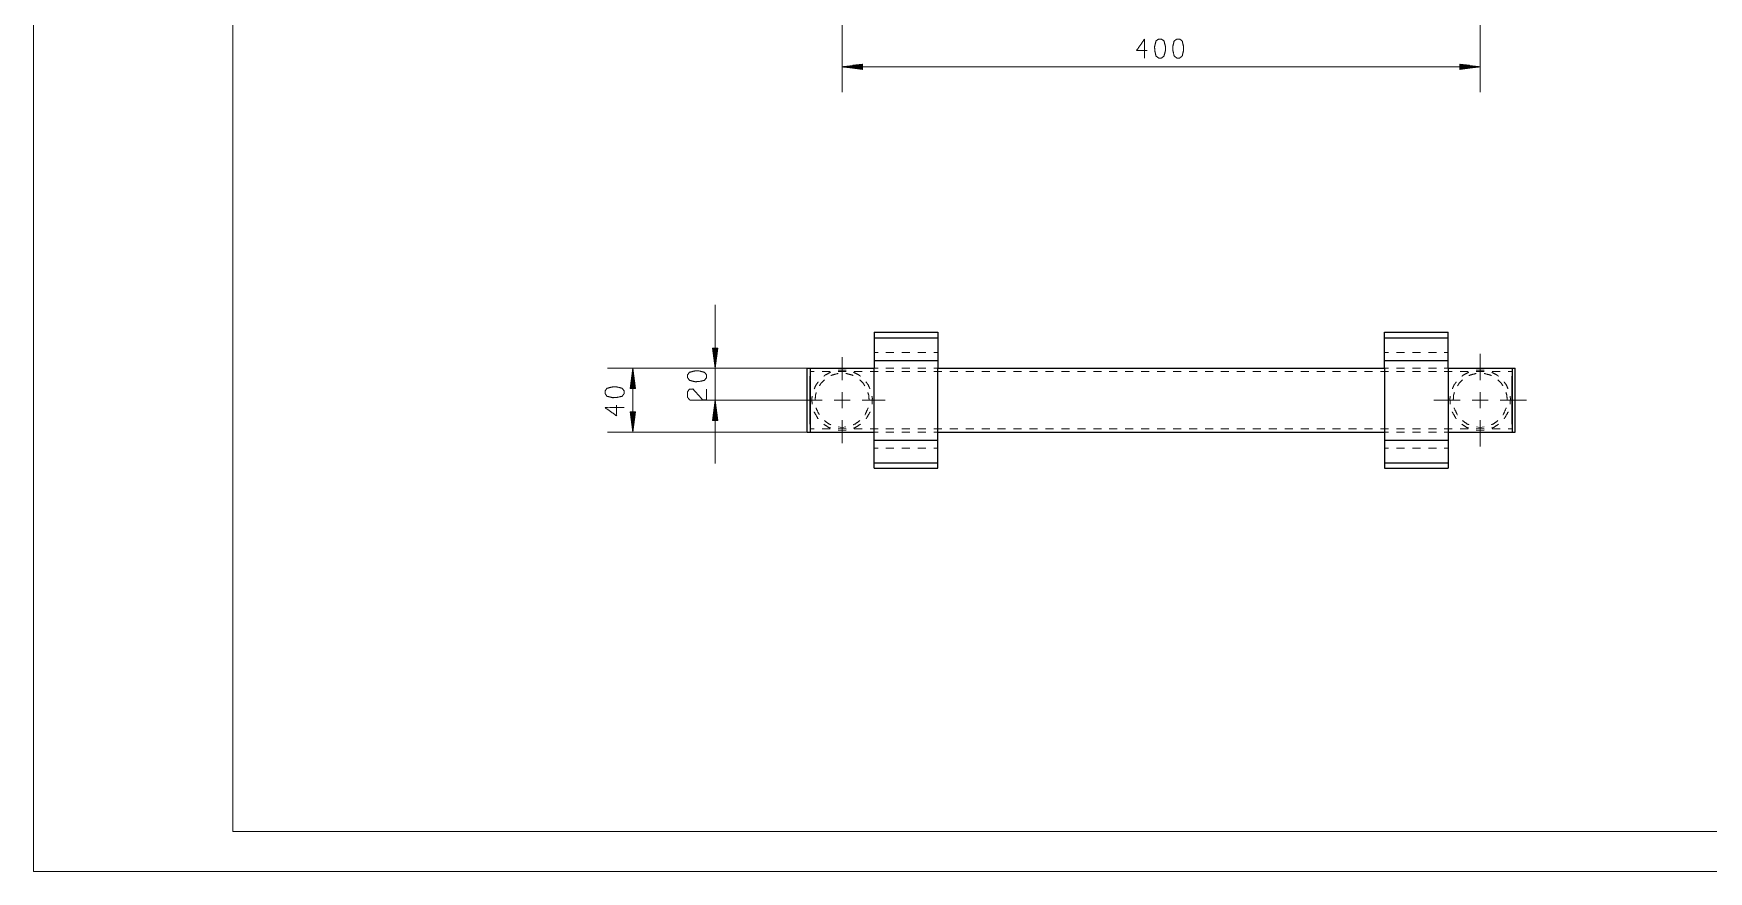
# Model space of a CAD drawing. Header units: millimetres. Extents: x 0 to 420, y 0 to 297.
# Drawn here: x 0 to 210, y 0 to 105 of the extents above; entities that cross this region are included whole.
import ezdxf

# ---------------------------------------------------------------- set-up
doc = ezdxf.new("R2010")
doc.units = ezdxf.units.MM
doc.layers.add('101', color=7, linetype='Continuous', true_color=0xffffff)

msp = doc.modelspace()

# ---------------------------------------------------------------- linework, layer by layer
at = {"layer": '101', "color": 133, "linetype": 'Continuous', "lineweight": 18}
for p, q in [((0, 297), (0, 0)), ((25, 292), (25, 5)), ((25, 5), (415, 5)), ((0, 0), (420, 0))]:
    msp.add_line(p, q, dxfattribs=at)
at = {"layer": '101', "color": 22, "linetype": 'Continuous', "lineweight": 18}
for p, q in [((101.38, 113.96), (101.38, 97.69)), ((181.38, 113.96), (181.38, 97.69)), ((103.92, 101.2), (101.38, 100.87)), ((101.38, 100.87), (103.92, 100.53)), ((101.38, 100.87), (181.38, 100.87)), ((103.92, 100.89), (101.57, 100.89)), ((103.92, 100.84), (101.57, 100.84)), ((103.92, 100.94), (101.96, 100.94)), ((103.92, 101), (102.34, 101)), ((103.92, 101.05), (102.73, 101.05)), ((103.92, 101.1), (103.11, 101.1)), ((103.92, 101.15), (103.5, 101.15)), ((103.92, 101.2), (103.88, 101.2)), ((103.92, 101.2), (103.88, 101.2)), ((103.92, 100.53), (103.92, 101.2)), ((178.84, 101.2), (178.87, 101.2)), ((178.84, 101.2), (178.87, 101.2)), ((178.84, 101.2), (178.84, 100.53)), ((181.38, 100.87), (178.84, 101.2)), ((178.84, 101.15), (179.25, 101.15)), ((178.84, 101.1), (179.64, 101.1)), ((178.84, 101.05), (180.03, 101.05)), ((178.84, 101), (180.41, 101)), ((178.84, 100.94), (180.8, 100.94)), ((178.84, 100.89), (181.18, 100.89)), ((178.84, 100.53), (181.38, 100.87)), ((178.84, 100.84), (181.18, 100.84)), ((103.92, 100.79), (101.96, 100.79)), ((103.92, 100.74), (102.34, 100.74)), ((103.92, 100.69), (102.73, 100.69)), ((103.92, 100.64), (103.11, 100.64)), ((103.92, 100.59), (103.5, 100.59)), ((103.92, 100.54), (103.88, 100.54)), ((103.92, 100.54), (103.88, 100.54)), ((178.84, 100.79), (180.8, 100.79)), ((178.84, 100.74), (180.41, 100.74)), ((178.84, 100.69), (180.03, 100.69)), ((178.84, 100.64), (179.64, 100.64)), ((178.84, 100.59), (179.25, 100.59)), ((178.84, 100.54), (178.87, 100.54)), ((178.84, 100.54), (178.87, 100.54)), ((85.47, 71.01), (85.47, 51.13)), ((85.14, 65.61), (85.47, 63.07)), ((85.8, 65.61), (85.14, 65.61)), ((85.14, 65.61), (85.14, 65.58)), ((85.14, 65.61), (85.14, 65.58)), ((85.19, 65.61), (85.19, 65.19)), ((85.24, 65.61), (85.24, 64.81)), ((85.29, 65.61), (85.29, 64.42)), ((85.34, 65.61), (85.34, 64.04)), ((85.39, 65.61), (85.39, 63.65)), ((85.45, 65.61), (85.45, 63.26)), ((85.47, 63.07), (85.8, 65.61)), ((85.5, 65.61), (85.5, 63.26)), ((85.55, 65.61), (85.55, 63.65)), ((85.6, 65.61), (85.6, 64.04)), ((85.65, 65.61), (85.65, 64.42)), ((85.7, 65.61), (85.7, 64.81)), ((85.75, 65.61), (85.75, 65.19)), ((85.8, 65.61), (85.8, 65.58)), ((85.8, 65.61), (85.8, 65.58)), ((96.98, 63.07), (71.96, 63.07)), ((75.14, 63.07), (74.8, 60.53)), ((75.14, 55.07), (75.14, 63.07)), ((75.47, 60.53), (75.14, 63.07)), ((97.38, 63.07), (82.3, 63.07)), ((74.86, 60.53), (74.86, 60.95)), ((74.91, 60.53), (74.91, 61.33)), ((74.96, 60.53), (74.96, 61.72)), ((75.01, 60.53), (75.01, 62.11)), ((75.06, 60.53), (75.06, 62.49)), ((75.11, 60.53), (75.11, 62.88)), ((75.16, 60.53), (75.16, 62.88)), ((75.22, 60.53), (75.22, 62.49)), ((75.27, 60.53), (75.27, 62.11)), ((75.32, 60.53), (75.32, 61.72)), ((75.37, 60.53), (75.37, 61.33)), ((75.42, 60.53), (75.42, 60.95)), ((74.8, 60.53), (75.47, 60.53)), ((74.81, 60.53), (74.81, 60.56)), ((74.81, 60.53), (74.81, 60.56)), ((75.47, 60.53), (75.47, 60.56)), ((75.47, 60.53), (75.47, 60.56)), ((95.98, 59.07), (82.3, 59.07)), ((85.47, 59.07), (85.14, 56.53)), ((85.45, 56.53), (85.45, 58.88)), ((85.8, 56.53), (85.47, 59.07)), ((85.5, 56.53), (85.5, 58.88)), ((74.8, 57.61), (75.14, 55.07)), ((75.47, 57.61), (74.8, 57.61)), ((74.81, 57.61), (74.81, 57.58)), ((74.81, 57.61), (74.81, 57.58)), ((74.86, 57.61), (74.86, 57.19)), ((74.91, 57.61), (74.91, 56.81)), ((74.96, 57.61), (74.96, 56.42)), ((75.01, 57.61), (75.01, 56.04)), ((75.06, 57.61), (75.06, 55.65)), ((75.11, 57.61), (75.11, 55.26)), ((75.14, 55.07), (75.47, 57.61)), ((75.16, 57.61), (75.16, 55.26)), ((75.22, 57.61), (75.22, 55.65)), ((75.27, 57.61), (75.27, 56.04)), ((75.32, 57.61), (75.32, 56.42)), ((75.37, 57.61), (75.37, 56.81)), ((75.42, 57.61), (75.42, 57.19)), ((75.47, 57.61), (75.47, 57.58)), ((75.47, 57.61), (75.47, 57.58)), ((85.19, 56.53), (85.19, 56.95)), ((85.24, 56.53), (85.24, 57.33)), ((85.29, 56.53), (85.29, 57.72)), ((85.34, 56.53), (85.34, 58.11)), ((85.39, 56.53), (85.39, 58.49)), ((85.55, 56.53), (85.55, 58.49)), ((85.6, 56.53), (85.6, 58.11)), ((85.65, 56.53), (85.65, 57.72)), ((85.7, 56.53), (85.7, 57.33)), ((85.75, 56.53), (85.75, 56.95)), ((96.98, 55.07), (71.96, 55.07)), ((85.14, 56.53), (85.14, 56.56)), ((85.14, 56.53), (85.14, 56.56)), ((85.14, 56.53), (85.8, 56.53)), ((85.8, 56.53), (85.8, 56.56)), ((85.8, 56.53), (85.8, 56.56))]:
    msp.add_line(p, q, dxfattribs=at)
at = {"layer": '101', "color": 92, "linetype": 'Continuous', "lineweight": 25}
for p, q in [((105.38, 67.61), (113.38, 67.61)), ((105.38, 67.61), (105.38, 66.9)), ((113.38, 67.61), (113.38, 66.9)), ((169.38, 67.61), (177.38, 67.61)), ((169.38, 66.9), (169.38, 67.61)), ((177.38, 66.9), (177.38, 67.61)), ((105.38, 66.9), (113.38, 66.9)), ((105.38, 66.9), (105.38, 64.66)), ((113.38, 66.9), (113.38, 64.66)), ((169.38, 64.66), (169.38, 66.9)), ((169.38, 66.9), (177.38, 66.9)), ((177.38, 64.66), (177.38, 66.9)), ((97.38, 63.07), (105.38, 63.07)), ((105.38, 64.07), (113.38, 64.07)), ((105.38, 55.07), (105.38, 63.07)), ((113.38, 55.07), (113.38, 63.07)), ((113.38, 63.07), (169.38, 63.07)), ((169.38, 64.07), (177.38, 64.07)), ((169.38, 63.07), (169.38, 55.07)), ((177.38, 63.07), (177.38, 55.07)), ((177.38, 63.07), (185.38, 63.07)), ((97.38, 62.47), (97.38, 55.67)), ((185.38, 62.47), (185.38, 55.67)), ((97.38, 55.07), (105.38, 55.07)), ((113.38, 55.07), (169.38, 55.07)), ((177.38, 55.07), (185.38, 55.07)), ((105.38, 54.07), (113.38, 54.07)), ((105.38, 51.24), (105.38, 53.48)), ((113.38, 51.24), (113.38, 53.48)), ((169.38, 54.07), (177.38, 54.07)), ((169.38, 53.48), (169.38, 51.24)), ((177.38, 53.48), (177.38, 51.24)), ((105.38, 50.54), (105.38, 51.24)), ((105.38, 51.24), (113.38, 51.24)), ((105.38, 50.54), (113.38, 50.54)), ((113.38, 50.54), (113.38, 51.24)), ((169.38, 51.24), (169.38, 50.54)), ((169.38, 51.24), (177.38, 51.24)), ((169.38, 50.54), (177.38, 50.54)), ((177.38, 51.24), (177.38, 50.54))]:
    msp.add_line(p, q, dxfattribs=at)
at = {"layer": '101', "color": 72, "linetype": 'Continuous', "lineweight": 25}
for p, q in [((96.98, 63.07), (97.38, 63.07)), ((185.38, 63.07), (185.78, 63.07)), ((96.98, 56.07), (96.98, 62.07)), ((97.38, 56.07), (97.38, 62.07)), ((185.38, 56.07), (185.38, 62.07)), ((185.78, 56.07), (185.78, 62.07)), ((96.98, 55.07), (97.38, 55.07)), ((185.38, 55.07), (185.78, 55.07))]:
    msp.add_line(p, q, dxfattribs=at)
at = {"layer": '101', "color": 151, "linetype": 'Continuous', "lineweight": 18}
for p, q in [((101.38, 61.57), (101.38, 64.47)), ((181.38, 61.57), (181.38, 64.87)), ((98.88, 59.07), (95.98, 59.07)), ((100.38, 59.07), (102.38, 59.07)), ((101.38, 58.07), (101.38, 60.07)), ((103.88, 59.07), (106.78, 59.07)), ((178.88, 59.07), (175.58, 59.07)), ((180.38, 59.07), (182.38, 59.07)), ((181.38, 58.07), (181.38, 60.07)), ((183.88, 59.07), (187.18, 59.07)), ((101.38, 56.57), (101.38, 53.67)), ((181.38, 56.57), (181.38, 53.27))]:
    msp.add_line(p, q, dxfattribs=at)
at = {"layer": '101', "color": 53, "linetype": 'Continuous', "lineweight": 18}
for p, q in [((105.38, 65.07), (105.88, 65.07)), ((105.38, 63.07), (105.88, 63.07)), ((106.88, 65.07), (107.88, 65.07)), ((106.88, 63.07), (107.88, 63.07)), ((108.88, 65.07), (109.88, 65.07)), ((108.88, 63.07), (109.88, 63.07)), ((110.88, 65.07), (111.88, 65.07)), ((110.88, 63.07), (111.88, 63.07)), ((112.88, 65.07), (113.38, 65.07)), ((112.88, 63.07), (113.38, 63.07)), ((169.38, 65.07), (169.88, 65.07)), ((169.38, 63.07), (169.88, 63.07)), ((170.88, 65.07), (171.88, 65.07)), ((170.88, 63.07), (171.88, 63.07)), ((172.88, 65.07), (173.88, 65.07)), ((172.88, 63.07), (173.88, 63.07)), ((174.88, 65.07), (175.88, 65.07)), ((174.88, 63.07), (175.88, 63.07)), ((176.88, 65.07), (177.38, 65.07)), ((176.88, 63.07), (177.38, 63.07)), ((97.38, 62.67), (97.88, 62.67)), ((98.88, 62.67), (99.88, 62.67)), ((100.88, 62.67), (101.88, 62.67)), ((102.88, 62.67), (103.88, 62.67)), ((104.88, 62.67), (105.88, 62.67)), ((106.88, 62.67), (107.88, 62.67)), ((108.88, 62.67), (109.88, 62.67)), ((110.88, 62.67), (111.88, 62.67)), ((112.88, 62.67), (113.88, 62.67)), ((114.88, 62.67), (115.88, 62.67)), ((116.88, 62.67), (117.88, 62.67)), ((118.88, 62.67), (119.88, 62.67)), ((120.88, 62.67), (121.88, 62.67)), ((122.88, 62.67), (123.88, 62.67)), ((124.88, 62.67), (125.88, 62.67)), ((126.88, 62.67), (127.88, 62.67)), ((128.88, 62.67), (129.88, 62.67)), ((130.88, 62.67), (131.88, 62.67)), ((132.88, 62.67), (133.88, 62.67)), ((134.88, 62.67), (135.88, 62.67)), ((136.88, 62.67), (137.88, 62.67)), ((138.88, 62.67), (139.88, 62.67)), ((140.88, 62.67), (141.88, 62.67)), ((142.88, 62.67), (143.88, 62.67)), ((144.88, 62.67), (145.88, 62.67)), ((146.88, 62.67), (147.88, 62.67)), ((148.88, 62.67), (149.88, 62.67)), ((150.88, 62.67), (151.88, 62.67)), ((152.88, 62.67), (153.88, 62.67)), ((154.88, 62.67), (155.88, 62.67)), ((156.88, 62.67), (157.88, 62.67)), ((158.88, 62.67), (159.88, 62.67)), ((160.88, 62.67), (161.88, 62.67)), ((162.88, 62.67), (163.88, 62.67)), ((164.88, 62.67), (165.88, 62.67)), ((166.88, 62.67), (167.88, 62.67)), ((168.88, 62.67), (169.88, 62.67)), ((170.88, 62.67), (171.88, 62.67)), ((172.88, 62.67), (173.88, 62.67)), ((174.88, 62.67), (175.88, 62.67)), ((176.88, 62.67), (177.88, 62.67)), ((178.88, 62.67), (179.88, 62.67)), ((180.88, 62.67), (181.88, 62.67)), ((182.88, 62.67), (183.88, 62.67)), ((184.88, 62.67), (185.38, 62.67)), ((97.38, 55.47), (97.88, 55.47)), ((98.88, 55.47), (99.88, 55.47)), ((100.88, 55.47), (101.88, 55.47)), ((100.88, 55.33), (101.38, 55.27)), ((100.9, 55.73), (101.38, 55.67)), ((101.38, 55.67), (101.86, 55.73)), ((101.38, 55.27), (101.87, 55.33)), ((102.88, 55.47), (103.88, 55.47)), ((104.88, 55.47), (105.88, 55.47)), ((105.38, 55.07), (105.88, 55.07)), ((106.88, 55.47), (107.88, 55.47)), ((106.88, 55.07), (107.88, 55.07)), ((108.88, 55.47), (109.88, 55.47)), ((108.88, 55.07), (109.88, 55.07)), ((110.88, 55.47), (111.88, 55.47)), ((110.88, 55.07), (111.88, 55.07)), ((112.88, 55.47), (113.88, 55.47)), ((112.88, 55.07), (113.38, 55.07)), ((114.88, 55.47), (115.88, 55.47)), ((116.88, 55.47), (117.88, 55.47)), ((118.88, 55.47), (119.88, 55.47)), ((120.88, 55.47), (121.88, 55.47)), ((122.88, 55.47), (123.88, 55.47)), ((124.88, 55.47), (125.88, 55.47)), ((126.88, 55.47), (127.88, 55.47)), ((128.88, 55.47), (129.88, 55.47)), ((130.88, 55.47), (131.88, 55.47)), ((132.88, 55.47), (133.88, 55.47)), ((134.88, 55.47), (135.88, 55.47)), ((136.88, 55.47), (137.88, 55.47)), ((138.88, 55.47), (139.88, 55.47)), ((140.88, 55.47), (141.88, 55.47)), ((142.88, 55.47), (143.88, 55.47)), ((144.88, 55.47), (145.88, 55.47)), ((146.88, 55.47), (147.88, 55.47)), ((148.88, 55.47), (149.88, 55.47)), ((150.88, 55.47), (151.88, 55.47)), ((152.88, 55.47), (153.88, 55.47)), ((154.88, 55.47), (155.88, 55.47)), ((156.88, 55.47), (157.88, 55.47)), ((158.88, 55.47), (159.88, 55.47)), ((160.88, 55.47), (161.88, 55.47)), ((162.88, 55.47), (163.88, 55.47)), ((164.88, 55.47), (165.88, 55.47)), ((166.88, 55.47), (167.88, 55.47)), ((168.88, 55.47), (169.88, 55.47)), ((169.38, 55.07), (169.88, 55.07)), ((170.88, 55.47), (171.88, 55.47)), ((170.88, 55.07), (171.88, 55.07)), ((172.88, 55.47), (173.88, 55.47)), ((172.88, 55.07), (173.88, 55.07)), ((174.88, 55.47), (175.88, 55.47)), ((174.88, 55.07), (175.88, 55.07)), ((176.88, 55.47), (177.88, 55.47)), ((176.88, 55.07), (177.38, 55.07)), ((178.88, 55.47), (179.88, 55.47)), ((180.88, 55.47), (181.88, 55.47)), ((180.88, 55.33), (181.38, 55.27)), ((180.9, 55.73), (181.38, 55.67)), ((181.38, 55.67), (181.86, 55.73)), ((181.38, 55.27), (181.87, 55.33)), ((182.88, 55.47), (183.88, 55.47)), ((184.88, 55.47), (185.38, 55.47)), ((105.38, 53.07), (105.88, 53.07)), ((106.88, 53.07), (107.88, 53.07)), ((108.88, 53.07), (109.88, 53.07)), ((110.88, 53.07), (111.88, 53.07)), ((112.88, 53.07), (113.38, 53.07)), ((169.38, 53.07), (169.88, 53.07)), ((170.88, 53.07), (171.88, 53.07)), ((172.88, 53.07), (173.88, 53.07)), ((174.88, 53.07), (175.88, 53.07)), ((176.88, 53.07), (177.38, 53.07))]:
    msp.add_line(p, q, dxfattribs=at)
at = {"layer": '101', "color": 72, "linetype": 'Continuous', "lineweight": 18}
for points, knots in [([(139.64, 102.91), (138.3, 102.91), (139.3, 104.34), (139.3, 101.96)], [0, 0, 0.245869, 0.565295, 1, 1]), ([(141.4, 101.96), (141.74, 102.21), (141.92, 102.91), (141.92, 103.39), (141.74, 104.11), (141.4, 104.34), (141.07, 104.34), (140.73, 104.11), (140.56, 103.39), (140.57, 102.91), (140.73, 102.21), (141.07, 101.96), (141.4, 101.96)], [0, 0, 0.067526, 0.183971, 0.260583, 0.380943, 0.446141, 0.500306, 0.565504, 0.685863, 0.762528, 0.878309, 0.945835, 1, 1]), ([(143.68, 101.96), (144.02, 102.21), (144.19, 102.91), (144.19, 103.39), (144.02, 104.11), (143.68, 104.34), (143.35, 104.34), (143.01, 104.11), (142.83, 103.39), (142.85, 102.91), (143.01, 102.21), (143.35, 101.96), (143.68, 101.96)], [0, 0, 0.067526, 0.183971, 0.260584, 0.380943, 0.446141, 0.500306, 0.565504, 0.685864, 0.762529, 0.87831, 0.945835, 1, 1]), ([(84.38, 62.24), (84.13, 62.57), (83.43, 62.75), (82.95, 62.75), (82.23, 62.57), (82, 62.24), (82, 61.9), (82.23, 61.57), (82.95, 61.39), (83.43, 61.41), (84.13, 61.57), (84.38, 61.9), (84.38, 62.24)], [0, 0, 0.067526, 0.183972, 0.260584, 0.380943, 0.446142, 0.500307, 0.565504, 0.685864, 0.762529, 0.87831, 0.945835, 1, 1]), ([(74.05, 60.24), (73.8, 60.57), (73.1, 60.75), (72.62, 60.75), (71.9, 60.57), (71.67, 60.24), (71.67, 59.9), (71.9, 59.57), (72.62, 59.39), (73.1, 59.41), (73.8, 59.57), (74.05, 59.9), (74.05, 60.24)], [0, 0, 0.067525, 0.183972, 0.260584, 0.380943, 0.446141, 0.500306, 0.565504, 0.685863, 0.762529, 0.87831, 0.945835, 1, 1]), ([(82.23, 59.13), (82, 59.45), (82, 60.14), (82.23, 60.47), (82.7, 60.47), (83.9, 59.11), (84.38, 59.13), (84.38, 60.47)], [0, 0, 0.069692, 0.192977, 0.265273, 0.350227, 0.674741, 0.759753, 1, 1]), ([(73.1, 58.47), (73.1, 57.13), (71.67, 58.14), (74.05, 58.14)], [0, 0, 0.245869, 0.565295, 1, 1])]:
    msp.add_open_spline(points, degree=1, knots=knots, dxfattribs=at)
at = {"layer": '101', "color": 72, "linetype": 'Continuous', "lineweight": 25}
for points in [[(96.98, 62.07), (96.98, 62.57), (96.98, 63.07)], [(185.78, 62.07), (185.78, 62.57), (185.78, 63.07)]]:
    msp.add_open_spline(points, degree=1, dxfattribs=at)
at = {"layer": '101', "color": 92, "linetype": 'Continuous', "lineweight": 25}
for points in [[(97.38, 63.07), (97.38, 62.47)], [(105.38, 64.66), (105.38, 64.07)], [(113.38, 64.66), (113.38, 64.07)], [(169.38, 64.07), (169.38, 64.66)], [(169.38, 63.07), (169.38, 63.57), (169.38, 64.07)], [(177.38, 64.07), (177.38, 64.66)], [(177.38, 63.07), (177.38, 63.57), (177.38, 64.07)], [(185.38, 63.07), (185.38, 62.47)], [(97.38, 55.67), (97.38, 55.07)], [(169.38, 55.07), (169.38, 54.57), (169.38, 54.07)], [(177.38, 55.07), (177.38, 54.57), (177.38, 54.07)], [(185.38, 55.67), (185.38, 55.07)], [(105.38, 53.48), (105.38, 54.07)], [(113.38, 53.48), (113.38, 54.07)], [(169.38, 54.07), (169.38, 53.48)], [(177.38, 54.07), (177.38, 53.48)]]:
    msp.add_open_spline(points, degree=1, dxfattribs=at)
for points in [[(105.38, 64.07), (105.38, 63.94), (105.38, 63.07)], [(113.38, 64.07), (113.38, 63.94), (113.38, 63.07)], [(105.38, 54.07), (105.38, 54.2), (105.38, 55.07)], [(113.38, 54.07), (113.38, 54.2), (113.38, 55.07)]]:
    msp.add_open_spline(points, degree=1, knots=[0, 0, 0.133976, 1, 1], dxfattribs=at)
at = {"layer": '101', "color": 53, "linetype": 'Continuous', "lineweight": 18}
for points, knots in [([(98.38, 61.37), (98.09, 60.97), (97.89, 60.51)], [0, 0, 0.499997, 1, 1]), ([(99.17, 61.62), (98.76, 61.24), (98.54, 60.89)], [0, 0, 0.579997, 1, 1]), ([(99.93, 62.57), (99.29, 62.25), (99.08, 62.07)], [0, 0, 0.722224, 1, 1]), ([(100.89, 62.43), (100.13, 62.23), (99.97, 62.15)], [0, 0, 0.819997, 1, 1]), ([(101.87, 62.83), (101.82, 62.84), (100.94, 62.84), (100.88, 62.83)], [0, 0, 0.055549, 0.944451, 1, 1]), ([(102.78, 62.15), (102.63, 62.23), (101.86, 62.43)], [0, 0, 0.179993, 1, 1]), ([(103.68, 62.07), (103.46, 62.25), (102.82, 62.57)], [0, 0, 0.277776, 1, 1]), ([(104.21, 60.89), (104, 61.24), (103.59, 61.62)], [0, 0, 0.420003, 1, 1]), ([(104.86, 60.51), (104.67, 60.97), (104.37, 61.37)], [0, 0, 0.500003, 1, 1]), ([(178.38, 61.37), (178.09, 60.97), (177.89, 60.51)], [0, 0, 0.499994, 1, 1]), ([(179.17, 61.62), (178.76, 61.24), (178.54, 60.89)], [0, 0, 0.57999, 1, 1]), ([(179.93, 62.57), (179.29, 62.25), (179.08, 62.07)], [0, 0, 0.722224, 1, 1]), ([(180.89, 62.43), (180.13, 62.23), (179.97, 62.15)], [0, 0, 0.819988, 1, 1]), ([(181.87, 62.83), (181.82, 62.84), (180.94, 62.84), (180.88, 62.83)], [0, 0, 0.055539, 0.944461, 1, 1]), ([(182.78, 62.15), (182.63, 62.23), (181.86, 62.43)], [0, 0, 0.180012, 1, 1]), ([(183.68, 62.07), (183.46, 62.25), (182.82, 62.57)], [0, 0, 0.277776, 1, 1]), ([(184.21, 60.89), (184, 61.24), (183.59, 61.62)], [0, 0, 0.42001, 1, 1]), ([(184.86, 60.51), (184.67, 60.97), (184.37, 61.37)], [0, 0, 0.500006, 1, 1]), ([(97.63, 59.56), (97.58, 59.29), (97.62, 58.58)], [0, 0, 0.27778, 1, 1]), ([(98.14, 60.02), (98.04, 59.71), (98, 59.07)], [0, 0, 0.340003, 1, 1]), ([(104.76, 59.07), (104.72, 59.71), (104.61, 60.02)], [0, 0, 0.659997, 1, 1]), ([(105.13, 58.58), (105.17, 59.29), (105.12, 59.56)], [0, 0, 0.72222, 1, 1]), ([(177.63, 59.56), (177.58, 59.29), (177.62, 58.58)], [0, 0, 0.277781, 1, 1]), ([(178.14, 60.02), (178.04, 59.71), (178, 59.07)], [0, 0, 0.340003, 1, 1]), ([(184.76, 59.07), (184.72, 59.71), (184.61, 60.02)], [0, 0, 0.659997, 1, 1]), ([(185.13, 58.58), (185.17, 59.29), (185.12, 59.56)], [0, 0, 0.722219, 1, 1]), ([(97.87, 57.62), (97.89, 57.57), (98.33, 56.8), (98.37, 56.76)], [0, 0, 0.055556, 0.944447, 1, 1]), ([(98.12, 58.12), (98.14, 58.02), (98.51, 57.25), (98.52, 57.23)], [0, 0, 0.099996, 0.979994, 1, 1]), ([(104.23, 57.23), (104.25, 57.25), (104.61, 58.02), (104.63, 58.12)], [0, 0, 0.02, 0.900001, 1, 1]), ([(104.39, 56.76), (104.42, 56.8), (104.87, 57.57), (104.88, 57.62)], [0, 0, 0.055553, 0.944441, 1, 1]), ([(177.87, 57.62), (177.89, 57.57), (178.33, 56.8), (178.37, 56.76)], [0, 0, 0.055556, 0.94444, 1, 1]), ([(178.12, 58.12), (178.14, 58.02), (178.51, 57.25), (178.52, 57.23)], [0, 0, 0.099999, 0.98, 1, 1]), ([(184.23, 57.23), (184.25, 57.25), (184.61, 58.02), (184.63, 58.12)], [0, 0, 0.020013, 0.900002, 1, 1]), ([(184.39, 56.76), (184.42, 56.8), (184.87, 57.57), (184.88, 57.62)], [0, 0, 0.05556, 0.944444, 1, 1]), ([(99.07, 56.07), (99.67, 55.67), (99.93, 55.58)], [0, 0, 0.722219, 1, 1]), ([(99.16, 56.51), (99.74, 56.09), (99.97, 56)], [0, 0, 0.74, 1, 1]), ([(102.78, 56), (103.01, 56.09), (103.59, 56.51)], [0, 0, 0.26, 1, 1]), ([(102.82, 55.58), (103.08, 55.67), (103.68, 56.07)], [0, 0, 0.277779, 1, 1]), ([(179.07, 56.07), (179.67, 55.67), (179.93, 55.58)], [0, 0, 0.722231, 1, 1]), ([(179.16, 56.51), (179.74, 56.09), (179.97, 56)], [0, 0, 0.739992, 1, 1]), ([(182.78, 56), (183.01, 56.09), (183.59, 56.51)], [0, 0, 0.260008, 1, 1]), ([(182.82, 55.58), (183.08, 55.67), (183.68, 56.07)], [0, 0, 0.277774, 1, 1])]:
    msp.add_open_spline(points, degree=1, knots=knots, dxfattribs=at)
at = {"layer": '101', "color": 72, "linetype": 'Continuous', "lineweight": 25}
for points in [[(96.98, 55.07), (96.98, 55.2), (96.98, 56.07)], [(185.78, 55.07), (185.78, 55.2), (185.78, 56.07)]]:
    msp.add_open_spline(points, degree=1, knots=[0, 0, 0.133976, 1, 1], dxfattribs=at)

doc.saveas('drawing.dxf')
